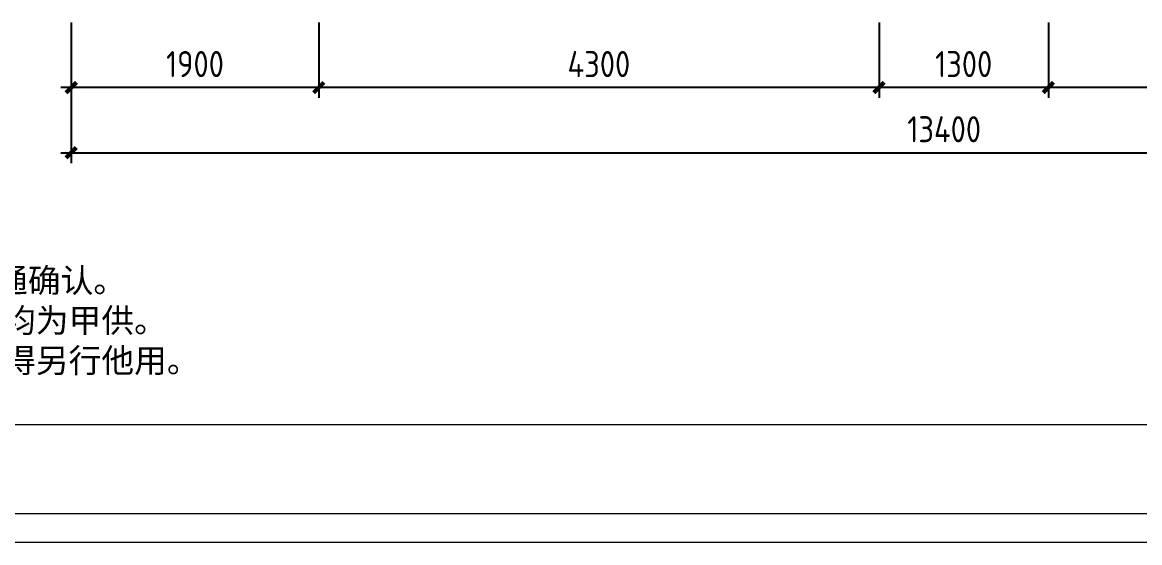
# Model space of a CAD drawing. Extents: x 643133 to 135659452, y -425133 to -387116.
# Drawn here: x 712060 to 720636, y -408958 to -404967 of the extents above; entities that cross this region are included whole.
import ezdxf

# ---------------------------------------------------------------- set-up
doc = ezdxf.new("R2010")
doc.units = 0
doc.header["$LTSCALE"] = 10
doc.header["$MEASUREMENT"] = 0
for name, color, linetype in [('30', 30, 'Continuous'), ('34', 34, 'Continuous'), ('38', 38, 'Continuous')]:
    doc.layers.add(name, color=color, linetype=linetype)
doc.styles.get("Standard").update_dxf_attribs({"font": 'gbenor.shx', "bigfont": 'gbcbig.shx'})
doc.styles.add('样式 1', font='complex.shx')

# ---------------------------------------------------------------- blocks, each defined once
blk = doc.blocks.new('_ArchTick')
at = {"color": 0, "linetype": 'ByBlock', "const_width": 0.4}
blk.add_lwpolyline([(-0.5, -0.5), (0.5, 0.5)], dxfattribs=at)

msp = doc.modelspace()

# ---------------------------------------------------------------- linework, layer by layer
at = {"layer": '30'}
for p, q in [((712435.5, -404966.8), (712435.5, -405546.8)), ((714335.5, -404966.8), (714335.5, -405546.8)), ((714335.5, -404966.8), (714335.5, -405546.8)), ((718635.5, -404966.8), (718635.5, -405546.8)), ((718635.5, -404966.8), (718635.5, -405546.8)), ((719935.5, -404966.8), (719935.5, -405546.8)), ((719935.5, -404966.8), (719935.5, -405546.8)), ((714415.5, -405466.8), (712355.5, -405466.8)), ((712435.5, -405466.8), (712435.5, -406046.8)), ((718715.5, -405466.8), (714255.5, -405466.8)), ((720015.5, -405466.8), (718555.5, -405466.8)), ((723015.5, -405466.8), (719855.5, -405466.8)), ((712355.5, -405966.8), (725915.5, -405966.8))]:
    msp.add_line(p, q, dxfattribs=at)
at = {"layer": '38', "lineweight": 5}
for p, q in [((732402.8, -408053.9), (705131.7, -408053.9)), ((735575.6, -408736.1), (705131.7, -408736.1))]:
    msp.add_line(p, q, dxfattribs=at)
at = {"layer": '38', "lineweight": 13}
msp.add_line((735797.8, -408958.3), (704909.5, -408958.3), dxfattribs=at)

# ---------------------------------------------------------------- block references
at = {"layer": '30', "xscale": 80, "yscale": 80, "zscale": 80, "rotation": 180}
for p in [(712435.5, -405466.8), (714335.5, -405466.8), (718635.5, -405466.8), (719935.5, -405466.8), (712435.5, -405966.8)]:
    msp.add_blockref('_ArchTick', p, dxfattribs=at)
at = {"layer": '30', "xscale": 80, "yscale": 80, "zscale": 80}
for p in [(714335.5, -405466.8), (718635.5, -405466.8), (719935.5, -405466.8)]:
    msp.add_blockref('_ArchTick', p, dxfattribs=at)

# ---------------------------------------------------------------- texts
at = {"layer": '30', "char_height": 200, "attachment_point": 5}
for s, insert in [('1900', (713385.5, -405286.8)), ('4300', (716485.5, -405286.8)), ('1300', (719285.5, -405286.8)), ('13400', (719135.5, -405786.8))]:
    msp.add_mtext(s, dxfattribs=dict(at, insert=insert))
at = {"layer": '34', "insert": (706131.4, -406854.2), "char_height": 184.32, "width": 8552.035, "attachment_point": 1, "style": '样式 1'}
msp.add_mtext('{\\fSimSun|b0|i0|c134|p2;注}:{\\fSimSun|b0|i0|c134|p2;1、本施工图与现场尺寸存在差异时请与设计师沟通确认。\\P   2、本施工图中家具、家电、软装饰等未特殊说明均为甲供。\\P   3、本施工图为个人知识产权，未经设计师允许不得另行他用。}', dxfattribs=at)

doc.saveas('drawing.dxf')
